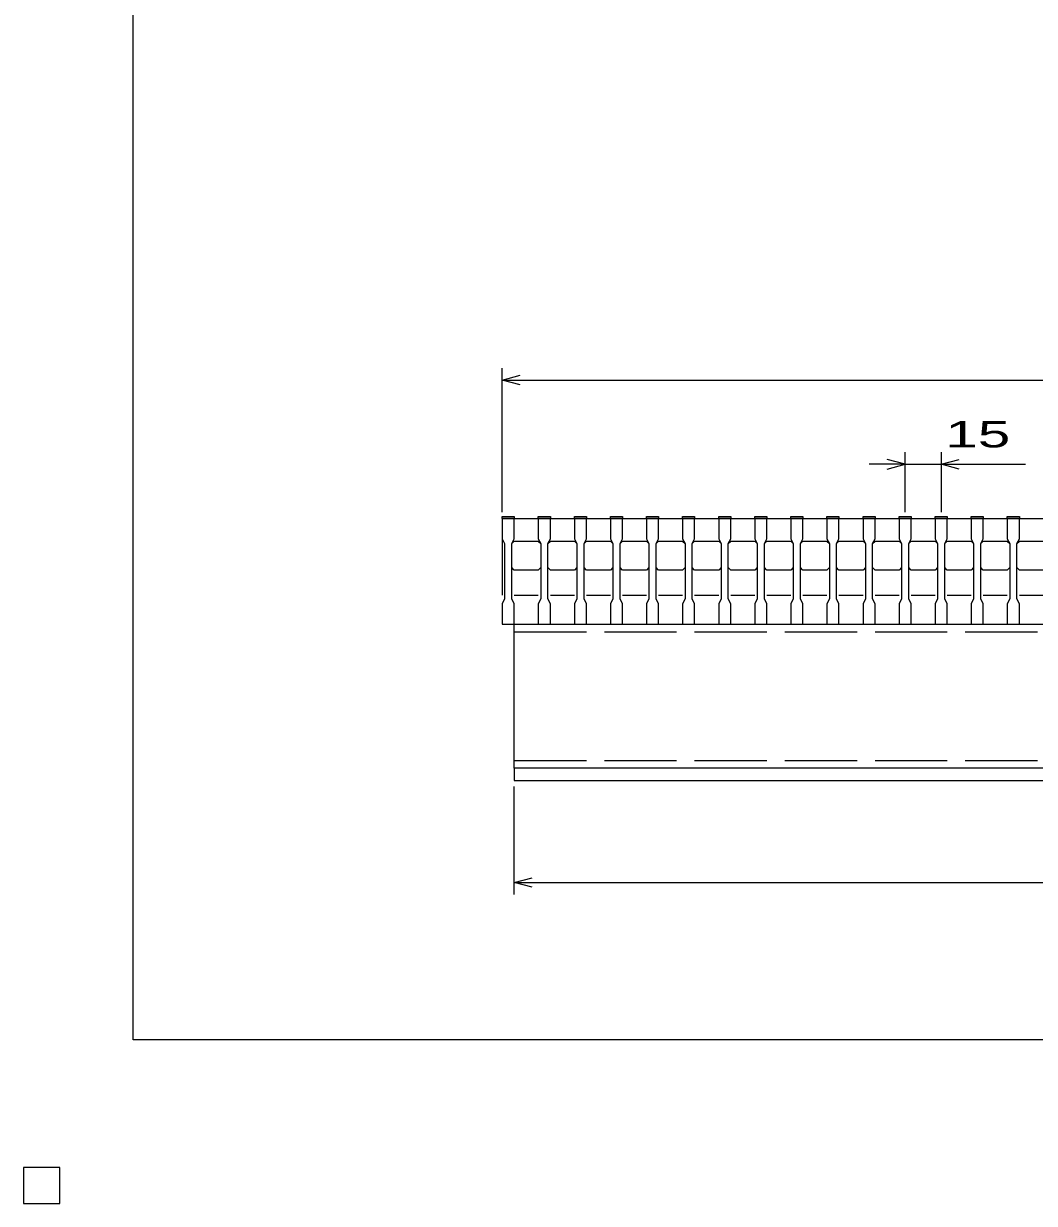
# Model space of a CAD drawing. Units: millimetres, scale not verified. Extents: x -910 to 866, y -641 to 527.
# Drawn here: x -910 to -489.8, y -641.2 to -150.4 of the extents above; entities that cross this region are included whole.
import ezdxf
from ezdxf.enums import TextEntityAlignment as Align

# ---------------------------------------------------------------- set-up
doc = ezdxf.new("R2010")
doc.units = ezdxf.units.MM
doc.header["$LTSCALE"] = 5
doc.linetypes.add('DASHED', pattern=[7.5, 6, -1.5])
for name, color, linetype, lineweight in [('0_2', 150, 'Continuous', 25), ('16', 3, 'Continuous', 25), ('22', 4, 'Continuous', 25), ('24', 2, 'Continuous', 25), ('32', 4, 'Continuous', 25)]:
    doc.layers.add(name, color=color, linetype=linetype, lineweight=lineweight)
doc.styles.add('ベクトル', font='')
doc.styles.get('ベクトル').set_extended_font_data('ベクトル')

msp = doc.modelspace()

# ---------------------------------------------------------------- linework, layer by layer
at = {"layer": '0_2'}
for p, q in [((-864.5, -573.25), (-864.5, 526.75)), ((865.5, -573.25), (-864.5, -573.25)), ((-895, -626.25), (-910, -626.25)), ((-910, -626.25), (-910, -641.25)), ((-895, -626.25), (-910, -626.25)), ((-910, -626.25), (-910, -641.25)), ((-895, -626.25), (-910, -626.25)), ((-910, -626.25), (-910, -641.25)), ((-895, -626.25), (-910, -626.25)), ((-910, -626.25), (-910, -641.25)), ((-895, -626.25), (-910, -626.25)), ((-910, -626.25), (-910, -641.25)), ((-895, -641.25), (-895, -626.25)), ((-895, -641.25), (-895, -626.25)), ((-895, -641.25), (-895, -626.25)), ((-895, -641.25), (-895, -626.25)), ((-895, -641.25), (-895, -626.25)), ((-910, -641.25), (-895, -641.25)), ((-910, -641.25), (-895, -641.25)), ((-910, -641.25), (-895, -641.25)), ((-910, -641.25), (-895, -641.25)), ((-910, -641.25), (-895, -641.25))]:
    msp.add_line(p, q, dxfattribs=at)
at = {"layer": '16'}
for p, q in [((-711, -356.25), (-711, -355.55)), ((-711, -355.55), (-706, -355.55)), ((-711, -356.25), (-711, -364.75)), ((-706, -356.25), (-711, -356.25)), ((-711, -356.25), (-711, -388.25)), ((-711, -356.25), (-211, -356.25)), ((-706, -355.55), (-706, -356.25)), ((-706, -364.75), (-706, -356.25)), ((-696, -356.25), (-696, -355.55)), ((-696, -355.55), (-691, -355.55)), ((-696, -356.25), (-696, -364.75)), ((-691, -356.25), (-696, -356.25)), ((-691, -355.55), (-691, -356.25)), ((-691, -364.75), (-691, -356.25)), ((-681, -356.25), (-681, -355.55)), ((-681, -355.55), (-676, -355.55)), ((-681, -356.25), (-681, -364.75)), ((-676, -356.25), (-681, -356.25)), ((-676, -355.55), (-676, -356.25)), ((-676, -364.75), (-676, -356.25)), ((-666, -356.25), (-666, -355.55)), ((-666, -355.55), (-661, -355.55)), ((-666, -356.25), (-666, -364.75)), ((-661, -356.25), (-666, -356.25)), ((-661, -355.55), (-661, -356.25)), ((-661, -364.75), (-661, -356.25)), ((-651, -356.25), (-651, -355.55)), ((-651, -355.55), (-646, -355.55)), ((-651, -356.25), (-651, -364.75)), ((-646, -356.25), (-651, -356.25)), ((-646, -355.55), (-646, -356.25)), ((-646, -364.75), (-646, -356.25)), ((-636, -356.25), (-636, -355.55)), ((-636, -355.55), (-631, -355.55)), ((-636, -356.25), (-636, -364.75)), ((-631, -356.25), (-636, -356.25)), ((-631, -355.55), (-631, -356.25)), ((-631, -364.75), (-631, -356.25)), ((-621, -356.25), (-621, -355.55)), ((-621, -355.55), (-616, -355.55)), ((-621, -356.25), (-621, -364.75)), ((-616, -356.25), (-621, -356.25)), ((-616, -355.55), (-616, -356.25)), ((-616, -364.75), (-616, -356.25)), ((-606, -356.25), (-606, -355.55)), ((-606, -355.55), (-601, -355.55)), ((-606, -356.25), (-606, -364.75)), ((-601, -356.25), (-606, -356.25)), ((-601, -355.55), (-601, -356.25)), ((-601, -364.75), (-601, -356.25)), ((-591, -356.25), (-591, -355.55)), ((-591, -355.55), (-586, -355.55)), ((-591, -356.25), (-591, -364.75)), ((-586, -356.25), (-591, -356.25)), ((-586, -355.55), (-586, -356.25)), ((-586, -364.75), (-586, -356.25)), ((-576, -356.25), (-576, -355.55)), ((-576, -355.55), (-571, -355.55)), ((-576, -356.25), (-576, -364.75)), ((-571, -356.25), (-576, -356.25)), ((-571, -355.55), (-571, -356.25)), ((-571, -364.75), (-571, -356.25)), ((-561, -356.25), (-561, -355.55)), ((-561, -355.55), (-556, -355.55)), ((-561, -356.25), (-561, -364.75)), ((-556, -356.25), (-561, -356.25)), ((-556, -355.55), (-556, -356.25)), ((-556, -364.75), (-556, -356.25)), ((-546, -356.25), (-546, -355.55)), ((-546, -355.55), (-541, -355.55)), ((-546, -356.25), (-546, -364.75)), ((-541, -356.25), (-546, -356.25)), ((-541, -355.55), (-541, -356.25)), ((-541, -364.75), (-541, -356.25)), ((-531, -356.25), (-531, -355.55)), ((-531, -355.55), (-526, -355.55)), ((-531, -356.25), (-531, -364.75)), ((-526, -356.25), (-531, -356.25)), ((-526, -355.55), (-526, -356.25)), ((-526, -364.75), (-526, -356.25)), ((-516, -356.25), (-516, -355.55)), ((-516, -355.55), (-511, -355.55)), ((-516, -356.25), (-516, -364.75)), ((-511, -356.25), (-516, -356.25)), ((-511, -355.55), (-511, -356.25)), ((-511, -364.75), (-511, -356.25)), ((-501, -356.25), (-501, -355.55)), ((-501, -355.55), (-496, -355.55)), ((-501, -356.25), (-501, -364.75)), ((-496, -356.25), (-501, -356.25)), ((-496, -355.55), (-496, -356.25)), ((-496, -364.75), (-496, -356.25)), ((-711, -364.75), (-710, -366.75)), ((-710, -366.75), (-710, -389.75)), ((-707, -366.75), (-706, -364.75)), ((-707, -366.75), (-706, -365.75)), ((-707, -389.75), (-707, -366.75)), ((-706, -365.75), (-696, -365.75)), ((-696, -364.75), (-695, -366.75)), ((-696, -365.75), (-695, -366.75)), ((-695, -366.75), (-695, -389.75)), ((-692, -366.75), (-691, -364.75)), ((-692, -366.75), (-691, -365.75)), ((-692, -389.75), (-692, -366.75)), ((-691, -365.75), (-681, -365.75)), ((-681, -364.75), (-680, -366.75)), ((-681, -365.75), (-680, -366.75)), ((-680, -366.75), (-680, -389.75)), ((-677, -366.75), (-676, -364.75)), ((-677, -366.75), (-676, -365.75)), ((-677, -389.75), (-677, -366.75)), ((-676, -365.75), (-666, -365.75)), ((-666, -364.75), (-665, -366.75)), ((-666, -365.75), (-665, -366.75)), ((-665, -366.75), (-665, -389.75)), ((-662, -366.75), (-661, -364.75)), ((-662, -366.75), (-661, -365.75)), ((-662, -389.75), (-662, -366.75)), ((-661, -365.75), (-651, -365.75)), ((-651, -364.75), (-650, -366.75)), ((-651, -365.75), (-650, -366.75)), ((-650, -366.75), (-650, -389.75)), ((-647, -366.75), (-646, -364.75)), ((-647, -366.75), (-646, -365.75)), ((-647, -389.75), (-647, -366.75)), ((-646, -365.75), (-636, -365.75)), ((-636, -364.75), (-635, -366.75)), ((-636, -365.75), (-635, -366.75)), ((-635, -366.75), (-635, -389.75)), ((-632, -366.75), (-631, -364.75)), ((-632, -366.75), (-631, -365.75)), ((-632, -389.75), (-632, -366.75)), ((-631, -365.75), (-621, -365.75)), ((-621, -364.75), (-620, -366.75)), ((-621, -365.75), (-620, -366.75)), ((-620, -366.75), (-620, -389.75)), ((-617, -366.75), (-616, -364.75)), ((-617, -366.75), (-616, -365.75)), ((-617, -389.75), (-617, -366.75)), ((-616, -365.75), (-606, -365.75)), ((-606, -364.75), (-605, -366.75)), ((-606, -365.75), (-605, -366.75)), ((-605, -366.75), (-605, -389.75)), ((-602, -366.75), (-601, -364.75)), ((-602, -366.75), (-601, -365.75)), ((-602, -389.75), (-602, -366.75)), ((-601, -365.75), (-591, -365.75)), ((-591, -364.75), (-590, -366.75)), ((-591, -365.75), (-590, -366.75)), ((-590, -366.75), (-590, -389.75)), ((-587, -366.75), (-586, -364.75)), ((-587, -366.75), (-586, -365.75)), ((-587, -389.75), (-587, -366.75)), ((-586, -365.75), (-576, -365.75)), ((-576, -364.75), (-575, -366.75)), ((-576, -365.75), (-575, -366.75)), ((-575, -366.75), (-575, -389.75)), ((-572, -366.75), (-571, -364.75)), ((-572, -366.75), (-571, -365.75)), ((-572, -389.75), (-572, -366.75)), ((-571, -365.75), (-561, -365.75)), ((-561, -364.75), (-560, -366.75)), ((-561, -365.75), (-560, -366.75)), ((-560, -366.75), (-560, -389.75)), ((-557, -366.75), (-556, -364.75)), ((-557, -366.75), (-556, -365.75)), ((-557, -389.75), (-557, -366.75)), ((-556, -365.75), (-546, -365.75)), ((-546, -364.75), (-545, -366.75)), ((-546, -365.75), (-545, -366.75)), ((-545, -366.75), (-545, -389.75)), ((-542, -366.75), (-541, -364.75)), ((-542, -366.75), (-541, -365.75)), ((-542, -389.75), (-542, -366.75)), ((-541, -365.75), (-531, -365.75)), ((-531, -364.75), (-530, -366.75)), ((-531, -365.75), (-530, -366.75)), ((-530, -366.75), (-530, -389.75)), ((-527, -366.75), (-526, -364.75)), ((-527, -366.75), (-526, -365.75)), ((-527, -389.75), (-527, -366.75)), ((-526, -365.75), (-516, -365.75)), ((-516, -364.75), (-515, -366.75)), ((-516, -365.75), (-515, -366.75)), ((-515, -366.75), (-515, -389.75)), ((-512, -366.75), (-511, -364.75)), ((-512, -366.75), (-511, -365.75)), ((-512, -389.75), (-512, -366.75)), ((-511, -365.75), (-501, -365.75)), ((-501, -364.75), (-500, -366.75)), ((-501, -365.75), (-500, -366.75)), ((-500, -366.75), (-500, -389.75)), ((-497, -366.75), (-496, -364.75)), ((-497, -366.75), (-496, -365.75)), ((-497, -389.75), (-497, -366.75)), ((-496, -365.75), (-486, -365.75)), ((-706, -377.75), (-707, -376.75)), ((-696, -377.75), (-706, -377.75)), ((-695, -376.75), (-696, -377.75)), ((-691, -377.75), (-692, -376.75)), ((-681, -377.75), (-691, -377.75)), ((-680, -376.75), (-681, -377.75)), ((-676, -377.75), (-677, -376.75)), ((-666, -377.75), (-676, -377.75)), ((-665, -376.75), (-666, -377.75)), ((-661, -377.75), (-662, -376.75)), ((-651, -377.75), (-661, -377.75)), ((-650, -376.75), (-651, -377.75)), ((-646, -377.75), (-647, -376.75)), ((-636, -377.75), (-646, -377.75)), ((-635, -376.75), (-636, -377.75)), ((-631, -377.75), (-632, -376.75)), ((-621, -377.75), (-631, -377.75)), ((-620, -376.75), (-621, -377.75)), ((-616, -377.75), (-617, -376.75)), ((-606, -377.75), (-616, -377.75)), ((-605, -376.75), (-606, -377.75)), ((-601, -377.75), (-602, -376.75)), ((-591, -377.75), (-601, -377.75)), ((-590, -376.75), (-591, -377.75)), ((-586, -377.75), (-587, -376.75)), ((-576, -377.75), (-586, -377.75)), ((-575, -376.75), (-576, -377.75)), ((-571, -377.75), (-572, -376.75)), ((-561, -377.75), (-571, -377.75)), ((-560, -376.75), (-561, -377.75)), ((-556, -377.75), (-557, -376.75)), ((-546, -377.75), (-556, -377.75)), ((-545, -376.75), (-546, -377.75)), ((-541, -377.75), (-542, -376.75)), ((-531, -377.75), (-541, -377.75)), ((-530, -376.75), (-531, -377.75)), ((-526, -377.75), (-527, -376.75)), ((-516, -377.75), (-526, -377.75)), ((-515, -376.75), (-516, -377.75)), ((-511, -377.75), (-512, -376.75)), ((-501, -377.75), (-511, -377.75)), ((-500, -376.75), (-501, -377.75)), ((-496, -377.75), (-497, -376.75)), ((-486, -377.75), (-496, -377.75)), ((-710, -389.75), (-711, -391.75)), ((-711, -391.75), (-711, -400.25)), ((-706, -391.75), (-707, -389.75)), ((-706, -388.25), (-696, -388.25)), ((-706, -400.25), (-706, -391.75)), ((-695, -389.75), (-696, -391.75)), ((-696, -391.75), (-696, -400.25)), ((-691, -391.75), (-692, -389.75)), ((-691, -388.25), (-681, -388.25)), ((-691, -400.25), (-691, -391.75)), ((-680, -389.75), (-681, -391.75)), ((-681, -391.75), (-681, -400.25)), ((-676, -391.75), (-677, -389.75)), ((-676, -388.25), (-666, -388.25)), ((-676, -400.25), (-676, -391.75)), ((-665, -389.75), (-666, -391.75)), ((-666, -391.75), (-666, -400.25)), ((-661, -391.75), (-662, -389.75)), ((-661, -388.25), (-651, -388.25)), ((-661, -400.25), (-661, -391.75)), ((-650, -389.75), (-651, -391.75)), ((-651, -391.75), (-651, -400.25)), ((-646, -391.75), (-647, -389.75)), ((-646, -388.25), (-636, -388.25)), ((-646, -400.25), (-646, -391.75)), ((-635, -389.75), (-636, -391.75)), ((-636, -391.75), (-636, -400.25)), ((-631, -391.75), (-632, -389.75)), ((-631, -388.25), (-621, -388.25)), ((-631, -400.25), (-631, -391.75)), ((-620, -389.75), (-621, -391.75)), ((-621, -391.75), (-621, -400.25)), ((-616, -391.75), (-617, -389.75)), ((-616, -388.25), (-606, -388.25)), ((-616, -400.25), (-616, -391.75)), ((-605, -389.75), (-606, -391.75)), ((-606, -391.75), (-606, -400.25)), ((-601, -391.75), (-602, -389.75)), ((-601, -388.25), (-591, -388.25)), ((-601, -400.25), (-601, -391.75)), ((-590, -389.75), (-591, -391.75)), ((-591, -391.75), (-591, -400.25)), ((-586, -391.75), (-587, -389.75)), ((-586, -388.25), (-576, -388.25)), ((-586, -400.25), (-586, -391.75)), ((-575, -389.75), (-576, -391.75)), ((-576, -391.75), (-576, -400.25)), ((-571, -391.75), (-572, -389.75)), ((-571, -388.25), (-561, -388.25)), ((-571, -400.25), (-571, -391.75)), ((-560, -389.75), (-561, -391.75)), ((-561, -391.75), (-561, -400.25)), ((-556, -391.75), (-557, -389.75)), ((-556, -388.25), (-546, -388.25)), ((-556, -400.25), (-556, -391.75)), ((-545, -389.75), (-546, -391.75)), ((-546, -391.75), (-546, -400.25)), ((-541, -391.75), (-542, -389.75)), ((-541, -388.25), (-531, -388.25)), ((-541, -400.25), (-541, -391.75)), ((-530, -389.75), (-531, -391.75)), ((-531, -391.75), (-531, -400.25)), ((-526, -391.75), (-527, -389.75)), ((-526, -388.25), (-516, -388.25)), ((-526, -400.25), (-526, -391.75)), ((-515, -389.75), (-516, -391.75)), ((-516, -391.75), (-516, -400.25)), ((-511, -391.75), (-512, -389.75)), ((-511, -388.25), (-501, -388.25)), ((-511, -400.25), (-511, -391.75)), ((-500, -389.75), (-501, -391.75)), ((-501, -391.75), (-501, -400.25)), ((-496, -391.75), (-497, -389.75)), ((-496, -388.25), (-486, -388.25)), ((-496, -400.25), (-496, -391.75)), ((-711, -400.25), (-706, -400.25)), ((-706, -400.25), (-216, -400.25)), ((-706, -460.25), (-706, -400.25)), ((-696, -400.25), (-691, -400.25)), ((-681, -400.25), (-676, -400.25)), ((-666, -400.25), (-661, -400.25)), ((-651, -400.25), (-646, -400.25)), ((-636, -400.25), (-631, -400.25)), ((-621, -400.25), (-616, -400.25)), ((-606, -400.25), (-601, -400.25)), ((-591, -400.25), (-586, -400.25)), ((-576, -400.25), (-571, -400.25)), ((-561, -400.25), (-556, -400.25)), ((-546, -400.25), (-541, -400.25)), ((-531, -400.25), (-526, -400.25)), ((-516, -400.25), (-511, -400.25)), ((-501, -400.25), (-496, -400.25)), ((-216, -460.25), (-706, -460.25)), ((-706, -460.25), (-706, -465.25)), ((-216, -460.25), (-706, -460.25)), ((-706, -465.25), (-216, -465.25)), ((-895, -626.25), (-910, -626.25)), ((-910, -626.25), (-910, -641.25)), ((-895, -626.25), (-910, -626.25)), ((-910, -626.25), (-910, -641.25)), ((-895, -626.25), (-910, -626.25)), ((-910, -626.25), (-910, -641.25)), ((-895, -626.25), (-910, -626.25)), ((-910, -626.25), (-910, -641.25)), ((-895, -626.25), (-910, -626.25)), ((-910, -626.25), (-910, -641.25)), ((-895, -641.25), (-895, -626.25)), ((-895, -641.25), (-895, -626.25)), ((-895, -641.25), (-895, -626.25)), ((-895, -641.25), (-895, -626.25)), ((-895, -641.25), (-895, -626.25)), ((-910, -641.25), (-895, -641.25)), ((-910, -641.25), (-895, -641.25)), ((-910, -641.25), (-895, -641.25)), ((-910, -641.25), (-895, -641.25)), ((-910, -641.25), (-895, -641.25))]:
    msp.add_line(p, q, dxfattribs=at)
at = {"layer": '16', "linetype": 'DASHED'}
for p, q in [((-706, -403.45), (-216, -403.45)), ((-706, -457.05), (-216, -457.05))]:
    msp.add_line(p, q, dxfattribs=at)
at = {"layer": '22'}
for p, q in [((-711, -353.75), (-711, -293.75)), ((-711, -298.75), (-703.5, -296.75)), ((-703.5, -300.75), (-711, -298.75)), ((-711, -298.75), (-211, -298.75)), ((-543.5, -353.75), (-543.5, -328.75)), ((-528.5, -328.75), (-528.5, -353.75)), ((-543.5, -333.75), (-558.5, -333.75)), ((-543.5, -333.75), (-551, -331.75)), ((-551, -335.75), (-543.5, -333.75)), ((-543.5, -333.75), (-528.5, -333.75)), ((-528.5, -333.75), (-521, -331.75)), ((-521, -335.75), (-528.5, -333.75)), ((-528.5, -333.75), (-493.5, -333.75)), ((-706, -512.75), (-706, -467.75)), ((-706, -507.75), (-698.5, -505.75)), ((-698.5, -509.75), (-706, -507.75)), ((-706, -507.75), (-216, -507.75))]:
    msp.add_line(p, q, dxfattribs=at)
at = {"layer": '22', "color": 2}
for p, q in [((-895, -626.25), (-910, -626.25)), ((-910, -626.25), (-910, -641.25)), ((-895, -626.25), (-910, -626.25)), ((-910, -626.25), (-910, -641.25)), ((-895, -626.25), (-910, -626.25)), ((-910, -626.25), (-910, -641.25)), ((-895, -641.25), (-895, -626.25)), ((-895, -641.25), (-895, -626.25)), ((-895, -641.25), (-895, -626.25)), ((-910, -641.25), (-895, -641.25)), ((-910, -641.25), (-895, -641.25)), ((-910, -641.25), (-895, -641.25))]:
    msp.add_line(p, q, dxfattribs=at)
at = {"layer": '24', "color": 4}
for p, q in [((-895, -626.25), (-910, -626.25)), ((-910, -626.25), (-910, -641.25)), ((-895, -626.25), (-910, -626.25)), ((-910, -626.25), (-910, -641.25)), ((-895, -626.25), (-910, -626.25)), ((-910, -626.25), (-910, -641.25)), ((-895, -641.25), (-895, -626.25)), ((-895, -641.25), (-895, -626.25)), ((-895, -641.25), (-895, -626.25)), ((-910, -641.25), (-895, -641.25)), ((-910, -641.25), (-895, -641.25)), ((-910, -641.25), (-895, -641.25))]:
    msp.add_line(p, q, dxfattribs=at)
at = {"layer": '32'}
for p, q in [((-895, -626.25), (-910, -626.25)), ((-910, -626.25), (-910, -641.25)), ((-895, -626.25), (-910, -626.25)), ((-910, -626.25), (-910, -641.25)), ((-895, -626.25), (-910, -626.25)), ((-910, -626.25), (-910, -641.25)), ((-895, -626.25), (-910, -626.25)), ((-910, -626.25), (-910, -641.25)), ((-895, -626.25), (-910, -626.25)), ((-910, -626.25), (-910, -641.25)), ((-895, -641.25), (-895, -626.25)), ((-895, -641.25), (-895, -626.25)), ((-895, -641.25), (-895, -626.25)), ((-895, -641.25), (-895, -626.25)), ((-895, -641.25), (-895, -626.25)), ((-910, -641.25), (-895, -641.25)), ((-910, -641.25), (-895, -641.25)), ((-910, -641.25), (-895, -641.25)), ((-910, -641.25), (-895, -641.25)), ((-910, -641.25), (-895, -641.25))]:
    msp.add_line(p, q, dxfattribs=at)

# ---------------------------------------------------------------- texts
at = {"layer": '22', "color": 2, "style": 'ベクトル', "width": 1.65}
msp.add_text(' 15 ', height=11, dxfattribs=at).set_placement((-533.5, -321.25), align=Align.MIDDLE_LEFT)

doc.saveas('drawing.dxf')
